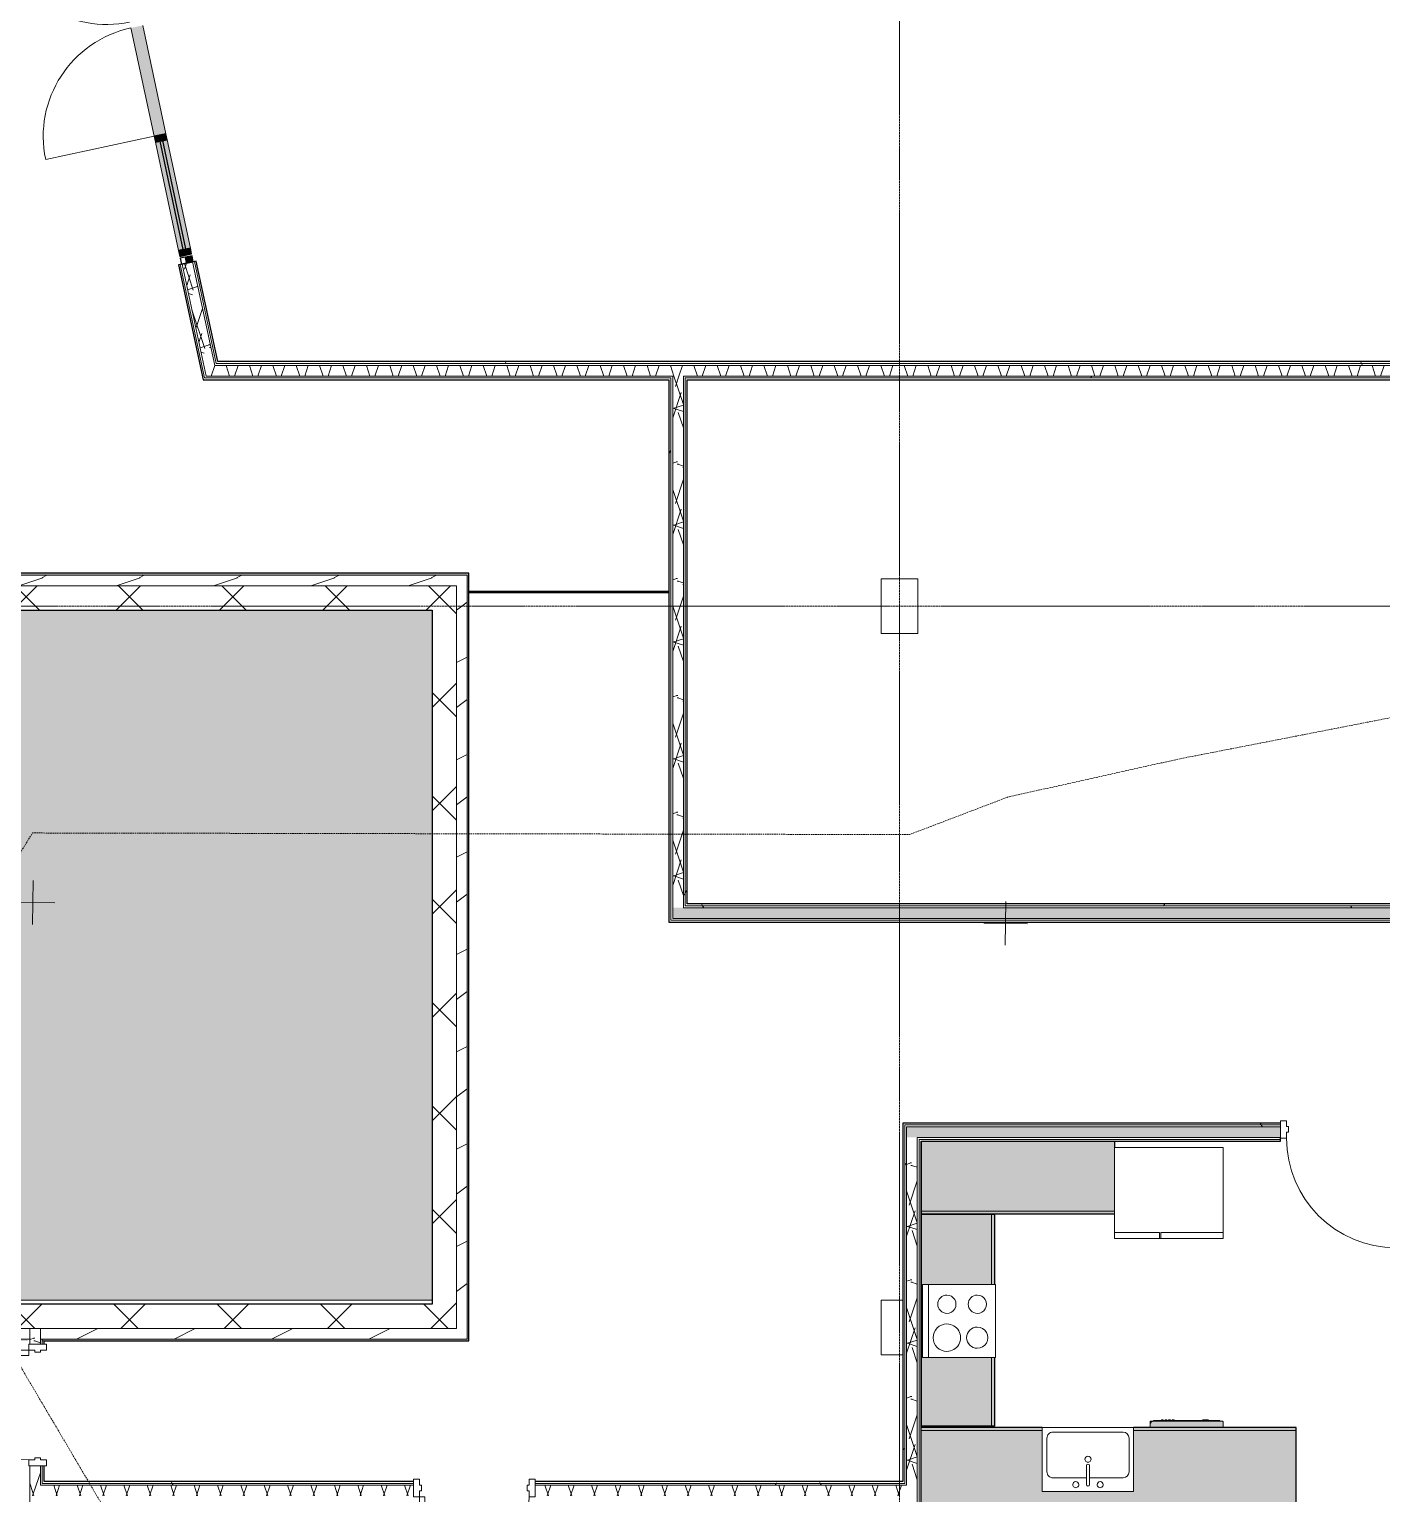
# Model space of a CAD drawing. Header units: inches. Extents: x -10205 to 13964, y -460 to 30702.
# Drawn here: x -3427 to -2982.8, y 10261 to 10742.2 of the extents above; entities that cross this region are included whole.
import ezdxf

# ---------------------------------------------------------------- set-up
doc = ezdxf.new("R2010")
doc.units = ezdxf.units.IN
doc.header["$MEASUREMENT"] = 0
doc.linetypes.add('Grid Line 1_2_', pattern=[0.875, 0.5, -0.125, 0.125, -0.125])
doc.linetypes.add('IMPORT-DASHED _2_', pattern=[0.75, 0.5, -0.25])
for name, color, linetype, lineweight in [('0-1', 7, 'Continuous', 5), ('0-4', 7, 'Continuous', 9), ('00base_6150001_dwg', 147, 'Continuous', 13), ('4', 147, 'Continuous', 13), ('A-AREA-2', 170, 'Continuous', 50), ('A-DOOR', 31, 'Continuous', 9), ('A-DOOR-6', 31, 'Continuous', 13), ('A-DOOR-FRAM', 31, 'Continuous', 13), ('A-FLOR', 192, 'Continuous', 9), ('A-FLOR-5', 192, 'Continuous', 5), ('A-GLAZ-CURT', 52, 'Continuous', 9), ('A-GLAZ-CURT-3', 52, 'Continuous', 25), ('A-GLAZ-CWMG', 51, 'Continuous', 9), ('A-GLAZ-CWMG-4', 51, 'Continuous', 25), ('A-WALL', 113, 'Continuous', 9), ('A-WALL-7', 113, 'Continuous', 5), ('A-WALL-8', 113, 'Continuous', 25), ('A-WALL-PATT-5', 111, 'Continuous', 9), ('E_TOPO_DTM_Contours_Major', 147, 'IMPORT-DASHED _2_', 13), ('I-WALL-2', 2, 'Continuous', 25), ('P-SANR-FIXT-5', 7, 'Continuous', 9), ('Q-CASE-2', 254, 'Continuous', 9), ('Q-CASE-5', 130, 'Continuous', 25), ('Q-CASE-6', 7, 'Continuous', 9), ('Q-SPCQ-2', 8, 'Continuous', 9), ('Q-SPCQ-3', 7, 'Continuous', 9), ('S-COLS', 52, 'Continuous', 9), ('S-GRID-1', 1, 'Grid Line 1_2_', 9)]:
    doc.layers.add(name, color=color, linetype=linetype, lineweight=lineweight)
pattern_1 = [(0, (0, 0), (61.44, 15.36), [2.534, -43.546, 2.534, -43.546, -245.76]), (0, (0, 0), (61.44, 15.36), [-92.16, 2.534, -89.626, 2.534, -43.546, -107.52]), (0, (0, 0), (61.44, 15.36), [-230.4, 2.534, -28.186, 2.534, -74.266]), (120, (23.04, 7.68), (-44.02215, 45.5286), [2.534, -43.546, 2.534, -43.546, -245.76]), (120, (23.04, 7.68), (-44.02215, 45.5286), [-92.16, 2.534, -89.626, 2.534, -43.546, -107.52]), (120, (23.04, 7.68), (-44.02215, 45.5286), [-230.4, 2.534, -28.186, 2.534, -74.266]), (240, (30.72, 38.4), (-17.41785, -60.8886), [2.534, -43.546, 2.534, -43.546, -245.76]), (240, (30.72, 38.4), (-17.41785, -60.8886), [-92.16, 2.534, -89.626, 2.534, -43.546, -107.52]), (240, (30.72, 38.4), (-17.41785, -60.8886), [-230.4, 2.534, -28.186, 2.534, -74.266])]
pattern_2 = [(161.57, (0.96, 0.96), (-7.6802237, -0.0009796), [0, -54.643, 6.067, 0]), (18.43, (-0.96, 0.96), (-7.6802237, 0.0009796), [0, -54.643, 6.067, 0]), (108.43, (0.96, 0.96), (3.8382953, -19.2013653), [18.211, -42.499]), (71.57, (-0.96, 0.96), (3.8382953, 19.2013653), [18.211, -42.499])]
pattern_3 = [(45, (0, 0), (-16.970563, 16.970563), []), (135, (0, 0), (-16.970563, -16.970563), [])]
pattern_4 = [(216.87, (12.795, 31.987), (95.9612857, 63.9749714), [15.994, -143.942]), (206.565, (31.987, 22.391), (-31.986981, -31.986924), [35.763, -35.763]), (198.435, (31.987, 6.397), (-63.974746, -31.987128), [20.231, -80.922])]

# ---------------------------------------------------------------- blocks, each defined once
blk = doc.blocks.new('OD_CW_Base Cabinet - OD_CW_Base Cabinet-V104-SITE PLAN - CAD FILE')
at = {"layer": 'Q-CASE-2'}
blk.add_hatch(color=256, dxfattribs=at).paths.add_polyline_path([(0.74, 24), (0.74, -11), (54.14, -11), (54.14, 9), (84.14, 9), (84.14, -11), (123.97, -11), (123.97, 24), (43.66, 24)], flags=0)
h = blk.add_hatch(color=256, dxfattribs=at)
h.paths.add_polyline_path([(54.14, -11), (0.74, -11), (0.74, -12), (54.14, -12)], flags=0)
h.paths.add_polyline_path([(123.86, -11), (84.14, -11), (84.14, -12), (123.97, -12), (123.97, -11)], flags=0)
at = {"layer": 'Q-CASE-5'}
for p, q in [((123.97, 24), (0.74, 24)), ((0.74, 24), (0.74, -12)), ((0.74, -12), (54.14, -12)), ((84.14, -12), (123.97, -12))]:
    blk.add_line(p, q, dxfattribs=at)
at = {"layer": 'Q-CASE-6'}
for p, q in [((0.74, -11), (0.74, 24)), ((0.74, 24), (123.97, 24)), ((0.74, -12), (0.74, -11)), ((0.74, -11), (54.14, -11)), ((54.14, -11), (0.74, -11)), ((54.14, -12), (0.74, -12)), ((84.14, -11), (123.97, -11)), ((123.97, -11), (84.14, -11)), ((123.97, -12), (84.14, -12))]:
    blk.add_line(p, q, dxfattribs=at)
blk = doc.blocks.new('Refrigerator_-_Side-by-Side_6047 - 36_ X 30_-V26-SITE PLAN - CAD FILE')
at = {"layer": 'Q-SPCQ-3'}
for p, q in [((17.87, 14.42), (-17.88, 14.42)), ((-17.88, 14.42), (-17.88, -15.58)), ((17.87, -15.58), (17.87, 14.42)), ((-17.88, -13.58), (-3.13, -13.58)), ((-17.88, -13.58), (-17.88, -15.58)), ((-3.13, -15.58), (-3.13, -13.58)), ((-2.63, -13.58), (17.87, -13.58)), ((-2.63, -13.58), (-2.63, -15.58)), ((17.87, -15.58), (17.87, -13.58)), ((-17.88, -15.58), (17.87, -15.58)), ((-3.13, -15.58), (-17.88, -15.58)), ((17.87, -15.58), (-2.63, -15.58))]:
    blk.add_line(p, q, dxfattribs=at)
blk = doc.blocks.new('Range - 24_ x 24_-1352610-SITE PLAN - CAD FILE')
at = {"layer": 'Q-SPCQ-3'}
for p, q in [((24, 24), (0, 24)), ((0, 24), (0, 0)), ((0, 22), (24, 22)), ((24, 0), (24, 24)), ((0, 0), (24, 0))]:
    blk.add_line(p, q, dxfattribs=at)
for centre, radius, start, end in [((6.5, 16), 4.5, 360, 180), ((6.5, 16), 4.5, 180, 0), ((17.5, 16), 3, 360, 180), ((17.5, 16), 3, 180, 0), ((6.5, 6), 3.5, 360, 180), ((6.5, 6), 3.5, 180, 0), ((17.5, 6), 3, 360, 180), ((17.5, 6), 3, 180, 0)]:
    blk.add_arc(centre, radius, start, end, dxfattribs=at)
blk = doc.blocks.new('OD_CW_Base Cabinet - OD_CW_Base Cabinet-V44-SITE PLAN - CAD FILE')
at = {"layer": 'Q-CASE-2'}
h = blk.add_hatch(color=256, dxfattribs=at)
h.paths.add_polyline_path([(70.36, -1), (70.36, 0), (47.78, 0), (47.78, -1), (47.94, -1)], flags=0)
h.paths.add_polyline_path([(23.78, 0), (0.74, 0), (0.74, -1), (23.78, -1)], flags=0)
blk.add_hatch(color=256, dxfattribs=at).paths.add_polyline_path([(70.36, -1.22), (70.36, -1), (47.78, -1), (47.78, -23.62), (23.78, -23.62), (23.78, -1), (0.74, -1), (0.74, -24), (70.36, -24)], flags=0)
at = {"layer": 'Q-CASE-5'}
for p, q in [((0.74, -24), (0.74, 0)), ((0.74, 0), (23.78, 0)), ((47.78, 0), (70.36, 0)), ((70.36, 0), (70.36, -24)), ((70.36, -24), (0.74, -24))]:
    blk.add_line(p, q, dxfattribs=at)
at = {"layer": 'Q-CASE-6'}
for p, q in [((0.74, -1), (0.74, 0)), ((0.74, 0), (23.78, 0)), ((23.78, -1), (0.74, -1)), ((0.74, -24), (0.74, -1)), ((0.74, -1), (23.78, -1)), ((47.78, 0), (70.36, 0)), ((70.36, -1), (47.78, -1)), ((47.78, -1), (70.36, -1)), ((70.36, 0), (70.36, -1)), ((70.36, -1), (70.36, -24)), ((70.36, -24), (0.74, -24))]:
    blk.add_line(p, q, dxfattribs=at)
blk = doc.blocks.new('OD_CW_Base Cabinet - OD_CW_Base Cabinet-V45-SITE PLAN - CAD FILE')
at = {"layer": 'Q-CASE-2'}
for points in [[(40.16, 0), (0.74, 0), (0.74, -1), (64.16, -1), (64.16, 0), (41.16, 0)], [(41.37, -1), (0.74, -1), (0.74, -24), (64.16, -24), (64.16, -1)]]:
    blk.add_hatch(color=256, dxfattribs=at).paths.add_polyline_path(points, flags=0)
at = {"layer": 'Q-CASE-5'}
for p, q in [((0.74, 0), (64.16, 0)), ((64.16, 0), (64.16, -24)), ((0.74, -24), (0.74, -22))]:
    blk.add_line(p, q, dxfattribs=at)
at = {"layer": 'Q-CASE-6'}
for p, q in [((0.74, 0), (64.16, 0)), ((64.16, -1), (0.74, -1)), ((0.74, -1), (64.16, -1)), ((64.16, 0), (64.16, -1)), ((64.16, -1), (64.16, -24)), ((0.74, -24), (0.74, -22))]:
    blk.add_line(p, q, dxfattribs=at)
blk = doc.blocks.new('Sink Kitchen-Single - 30_ x 21_-V25-SITE PLAN - CAD FILE')
at = {"layer": 'P-SANR-FIXT-5'}
for p, q in [((15.62, 10.59), (-14.38, 10.59)), ((-14.38, 10.59), (-14.38, -10.41)), ((15.62, -10.41), (15.62, 10.59)), ((0.12, 6.09), (-10.88, 6.09)), ((0.12, 8.34), (0.12, 2.09)), ((1.12, 8.34), (1.12, 2.09)), ((12.12, 6.09), (1.12, 6.09)), ((-12.88, 4.09), (-12.88, -6.91)), ((14.12, -6.91), (14.12, 4.09)), ((-10.88, -8.91), (12.12, -8.91)), ((-14.38, -10.41), (15.62, -10.41))]:
    blk.add_line(p, q, dxfattribs=at)
for centre, radius, start, end in [((-10.88, 4.09), 2, 90, 180), ((-3.38, 8.34), 1, 360, 180), ((-3.38, 8.34), 1, 180, 0), ((0.62, 8.34), 0.5, 360, 180), ((4.62, 8.34), 1, 360, 180), ((4.62, 8.34), 1, 180, 360), ((12.12, 4.09), 2, 360, 90), ((0.62, 0), 1, 360, 180), ((0.62, 2.09), 0.5, 180, 0), ((0.62, 0), 1, 180, 0), ((-10.88, -6.91), 2, 180, 270), ((12.12, -6.91), 2, 270, 0)]:
    blk.add_arc(centre, radius, start, end, dxfattribs=at)
blk = doc.blocks.new('Dishwasher_15404 - 34_ counter-V74-SITE PLAN - CAD FILE')
at = {"layer": 'Q-SPCQ-2'}
for points in [[(24.79, 0), (26.68, 0), (26.87, 0.2), (26.87, 22.93), (26.68, 23.53), (26.34, 23.86), (25.8, 24), (24.79, 24), (24.79, 11.73)], [(26.87, 22.93), (26.87, 23.8), (26.56, 24), (25.8, 24), (26.34, 23.86), (26.73, 23.46)], [(27.12, 1.09), (27.12, 22.91), (26.87, 22.91), (26.87, 1.09)], [(27.37, 19.69), (27.37, 20.28), (27.12, 20.28), (27.12, 19.69)], [(27.37, 18.51), (27.37, 19.1), (27.12, 19.1), (27.12, 18.51)], [(27.37, 17.33), (27.37, 17.92), (27.12, 17.92), (27.12, 17.33)], [(27.37, 16.15), (27.37, 16.74), (27.12, 16.74), (27.12, 16.15)], [(27.37, 5.81), (27.37, 6.66), (27.12, 6.66), (27.12, 5.81)], [(27.37, 4.96), (27.37, 5.81), (27.12, 5.81), (27.12, 4.96)]]:
    blk.add_hatch(color=256, dxfattribs=at).paths.add_polyline_path(points, flags=0)
at = {"layer": 'Q-SPCQ-3'}
for p, q in [((25.8, 24), (24.79, 24)), ((26.68, 24), (25.8, 24)), ((26.87, 22.93), (26.87, 23.8)), ((26.87, 0.2), (26.87, 22.93)), ((26.87, 22.91), (27.12, 22.91)), ((27.12, 22.91), (27.12, 1.09)), ((27.37, 20.28), (27.12, 20.28)), ((27.12, 19.69), (27.37, 19.69)), ((27.37, 20.28), (27.37, 19.69)), ((27.37, 19.1), (27.12, 19.1)), ((27.12, 18.51), (27.37, 18.51)), ((27.37, 17.92), (27.12, 17.92)), ((27.12, 17.33), (27.37, 17.33)), ((27.37, 16.74), (27.12, 16.74)), ((27.12, 16.15), (27.37, 16.15)), ((27.37, 19.1), (27.37, 18.51)), ((27.37, 17.92), (27.37, 17.33)), ((27.37, 16.74), (27.37, 16.15)), ((27.37, 6.79), (27.12, 6.79)), ((27.12, 4.82), (27.37, 4.82)), ((27.37, 6.66), (27.37, 5.81)), ((27.37, 5.81), (27.37, 4.96)), ((26.87, 1.09), (27.12, 1.09)), ((24.79, 0), (26.68, 0))]:
    blk.add_line(p, q, dxfattribs=at)
for centre, radius, start, end in [((25.8, 22.93), 1.07, 360, 90), ((26.68, 23.8), 0.197, 0, 90), ((26.68, 0.2), 0.197, 270, 360), ((26.68, 0.2), 0.197, 285, 345)]:
    blk.add_arc(centre, radius, start, end, dxfattribs=at)
blk = doc.blocks.new('1750 Ox - Unit Layouts_rvt-1-SITE PLAN - CAD FILE')
at = {"layer": '0-4'}
for name, p, rotation in [('OD_CW_Base Cabinet - OD_CW_Base Cabinet-V45-SITE PLAN - CAD FILE', (-3069.87, 10352.79), 180), ('OD_CW_Base Cabinet - OD_CW_Base Cabinet-V44-SITE PLAN - CAD FILE', (-3110.02, 10353.53), 269.9999999999966), ('Range - 24_ x 24_-1352610-SITE PLAN - CAD FILE', (-3109.65, 10305.75), 90.0000000000066), ('Dishwasher_15404 - 34_ counter-V74-SITE PLAN - CAD FILE', (-3034.9, 10257.91), 89.99999999999979), ('OD_CW_Base Cabinet - OD_CW_Base Cabinet-V104-SITE PLAN - CAD FILE', (-3010.16, 10270.71), 180), ('Sink Kitchen-Single - 30_ x 21_-V25-SITE PLAN - CAD FILE', (-3078.68, 10272.3), 180)]:
    blk.add_blockref(name, p, dxfattribs=dict(at, rotation=rotation))
blk.add_blockref('Refrigerator_-_Side-by-Side_6047 - 36_ X 30_-V26-SITE PLAN - CAD FILE', (-3052.73, 10360.37), dxfattribs=at)
blk = doc.blocks.new('Concrete-Rectangular-Column - ONE-V1-SITE PLAN - CAD FILE')
at = {"layer": 'S-COLS'}
for p, q in [((-6, 9), (1.1, 9)), ((-6, -9), (-6, 9)), ((1.1, -9), (-6, -9))]:
    blk.add_line(p, q, dxfattribs=at)
blk = doc.blocks.new('Concrete-Rectangular-Column - ONE-V2-SITE PLAN - CAD FILE')
at = {"layer": 'S-COLS'}
for p, q in [((-6, 9), (6, 9)), ((-6, -9), (-6, 9)), ((6, 9), (6, -9)), ((6, -9), (-6, -9))]:
    blk.add_line(p, q, dxfattribs=at)
blk = doc.blocks.new('HOLLOW METAL - UNIT DOOR-1758958-SITE PLAN - CAD FILE')
at = {"layer": 'A-DOOR'}
blk.add_arc((18, -2.25), 36, 180, 270, dxfattribs=at)
at = {"layer": 'A-DOOR-6'}
for p, q in [((16.25, -2.25), (18, -2.25)), ((16.25, -38.25), (16.25, -2.25)), ((18, -2.25), (18, -38.25)), ((18, -38.25), (16.25, -38.25))]:
    blk.add_line(p, q, dxfattribs=at)
at = {"layer": 'A-DOOR-FRAM'}
for p, q in [((-20, 3.5), (-18, 3.5)), ((-20, -2.25), (-20, 3.5)), ((-18, 3.5), (-18, 1.5625)), ((-18, 1.5625), (-17.375, 1.5625)), ((-17.375, 1.5625), (-17.375, -0.3125)), ((17.375, 1.5625), (18, 1.5625)), ((17.375, -0.3125), (17.375, 1.5625)), ((18, 3.5), (20, 3.5)), ((18, 1.5625), (18, 3.5)), ((20, 3.5), (20, -2.25)), ((-18, -2.25), (-20, -2.25)), ((-18, -0.3125), (-18, -2.25)), ((-17.375, -0.3125), (-18, -0.3125)), ((18, -0.3125), (17.375, -0.3125)), ((18, -2.25), (18, -0.3125)), ((20, -2.25), (18, -2.25))]:
    blk.add_line(p, q, dxfattribs=at)
blk = doc.blocks.new('HOLLOW METAL - UNIT DOOR-1759144-SITE PLAN - CAD FILE')
at = {"layer": 'A-DOOR'}
blk.add_arc((18, 2.25), 36, 90, 180, dxfattribs=at)
at = {"layer": 'A-DOOR-6'}
for p, q in [((18, 38.25), (16.25, 38.25)), ((16.25, 38.25), (16.25, 2.25)), ((18, 2.25), (18, 38.25)), ((16.25, 2.25), (18, 2.25))]:
    blk.add_line(p, q, dxfattribs=at)
at = {"layer": 'A-DOOR-FRAM'}
for p, q in [((-18, 2.25), (-20, 2.25)), ((-20, 2.25), (-20, -3.5)), ((-18, 0.3125), (-18, 2.25)), ((-17.375, 0.3125), (-18, 0.3125)), ((-17.375, -1.5625), (-17.375, 0.3125)), ((18, 0.3125), (17.375, 0.3125)), ((17.375, 0.3125), (17.375, -1.5625)), ((18, 2.25), (18, 0.3125)), ((20, 2.25), (18, 2.25)), ((20, -3.5), (20, 2.25)), ((-20, -3.5), (-18, -3.5)), ((-18, -3.5), (-18, -1.5625)), ((-18, -1.5625), (-17.375, -1.5625)), ((17.375, -1.5625), (18, -1.5625)), ((18, -1.5625), (18, -3.5)), ((18, -3.5), (20, -3.5))]:
    blk.add_line(p, q, dxfattribs=at)
blk = doc.blocks.new('Storefront_Entry_Door-_Single_7051 - Store Front Single Door-1814429-SITE PLAN - CAD FILE')
at = {"layer": 'A-DOOR'}
blk.add_line((-18.2, -2), (-18.2, -38.4), dxfattribs=at)
blk.add_arc((-18.2, -2), 36.4, 270, 360, dxfattribs=at)
blk = doc.blocks.new('Storefront_Entry_Door-_Single_7051 - Store Front Single Door-1817991-SITE PLAN - CAD FILE')
at = {"layer": 'A-DOOR'}
blk.add_line((-18.2, 2), (-18.2, 38.4), dxfattribs=at)
blk.add_arc((-18.2, 2), 36.4, 0, 90, dxfattribs=at)
blk = doc.blocks.new('Rectangular Mullion - 2_ x 4_ rectangular-1779541-SITE PLAN - CAD FILE')
at = {"layer": 'A-GLAZ-CWMG'}
blk.add_hatch(color=256, dxfattribs=at).paths.add_polyline_path([(-3826.72, 10819.99), (-3826.72, 10856.39), (-3830.72, 10856.39), (-3830.72, 10819.99), (-3828.22, 10819.99)], flags=0)
for p, q in [((-3830.72, 10819.99), (-3830.72, 10856.39)), ((-3826.72, 10819.99), (-3826.72, 10856.39))]:
    blk.add_line(p, q, dxfattribs=at)
blk = doc.blocks.new('Rectangular Mullion - 2_ x 4_ rectangular-1780274-SITE PLAN - CAD FILE')
at = {"layer": 'A-GLAZ-CWMG'}
blk.add_hatch(color=256, dxfattribs=at).paths.add_polyline_path([(0, 1.25), (0, -2), (-2, -2), (-2, 0.5), (-0.19, 0.5), (-0.19, 2), (0, 2)], flags=0)
at = {"layer": 'A-GLAZ-CWMG-4'}
for p, q in [((-2, 2), (0, 2)), ((-2, -2), (-2, 2)), ((0, 2), (0, -2)), ((0, -2), (-2, -2))]:
    blk.add_line(p, q, dxfattribs=at)
blk = doc.blocks.new('System Panel - Glazed-1780273-SITE PLAN - CAD FILE')
at = {"layer": 'A-GLAZ-CURT'}
blk.add_hatch(color=256, dxfattribs=at).paths.add_polyline_path([(18.2, 0.5), (-18.2, 0.5), (-18.2, -0.5), (18.2, -0.5)], flags=0)
at = {"layer": 'A-GLAZ-CURT-3'}
for p, q in [((18.2, 0.5), (-18.2, 0.5)), ((-18.2, 0.5), (-18.2, -0.5)), ((18.2, -0.5), (18.2, 0.5)), ((-18.2, -0.5), (18.2, -0.5))]:
    blk.add_line(p, q, dxfattribs=at)
blk = doc.blocks.new('Rectangular Mullion - 2_ x 4_ rectangular-1780271-SITE PLAN - CAD FILE')
at = {"layer": 'A-GLAZ-CWMG'}
blk.add_hatch(color=256, dxfattribs=at).paths.add_polyline_path([(1, -2), (-1, -2), (-1, 2), (1, 2), (1, -0.5)], flags=0)
at = {"layer": 'A-GLAZ-CWMG-4'}
for p, q in [((-1, 2), (1, 2)), ((-1, -2), (-1, 2)), ((1, 2), (1, -2)), ((1, -2), (-1, -2))]:
    blk.add_line(p, q, dxfattribs=at)
blk = doc.blocks.new('00base_6150001_dwg-1748108-SITE PLAN - CAD FILE')
at = {"layer": '4'}
for p, q in [((4039052.2, 3369155.98), (4039052.2, 3369170.38)), ((4039045, 3369163.18), (4039059.4, 3369163.18)), ((4039050.66, 3368836.45), (4039050.66, 3368850.85)), ((4039043.46, 3368843.65), (4039057.86, 3368843.65))]:
    blk.add_line(p, q, dxfattribs=at)
at = {"layer": 'E_TOPO_DTM_Contours_Major', "flags": 128}
blk.add_lwpolyline([(4039185.28, 3366385.9), (4039236.96, 3366428.01), (4039310.9, 3366558.93), (4039395.43, 3366736.38), (4039442.19, 3366832.2), (4039446.28, 3366891.47), (4039444.71, 3366908.7), (4039428.99, 3366916.17), (4039182.95, 3366943.65), (4039155.72, 3366951.08), (4039134.81, 3367123.57), (4039114.98, 3367345.37), (4039112.59, 3367404.33), (4039093.58, 3367523.69), (4039147.89, 3367622.22), (4039070.35, 3367588.6), (4039029.82, 3367668.24), (4039028.05, 3367674.28), (4039029.81, 3367678.89), (4039046.46, 3367729.76), (4039040.27, 3367752.22), (4039030.03, 3367767.88), (4038907.01, 3367865.98), (4039075.96, 3367854.79), (4039101.84, 3367902.83), (4039127.31, 3367949.13), (4039159.64, 3368102.96), (4039186.14, 3368165.4), (4039194.32, 3368228.49), (4039195.79, 3368377.64), (4039196.92, 3368445.63), (4039161.87, 3368522.98), (4039105.56, 3368787.9), (4039092.14, 3368843.69), (4039079.32, 3368875.69), (4039075.05, 3369163.69), (4039051.83, 3369177.47), (4038970.02, 3369207.83), (4038847.44, 3369132.69), (4038832.35, 3369047.15), (4038775.22, 3368938.71), (4038765.94, 3368818.54), (4038732.53, 3368753.8), (4038577.16, 3368486.65), (4038551.79, 3368421.54), (4038549.6, 3368090.19), (4038564.15, 3368078.9), (4038767.6, 3367912.31), (4038600.28, 3367799), (4038536.12, 3367569.15), (4038525.66, 3367547.47), (4038505.55, 3367502.59), (4038473.23, 3367300.54), (4038496.22, 3367175.66), (4038516.6, 3367146.82), (4038631.34, 3366953.1), (4038678.42, 3366918.73), (4038688.37, 3366908.91), (4038766.13, 3366864.55), (4038850.28, 3366866.48), (4038941.27, 3366785.99), (4039043.47, 3366735.87), (4039092.59, 3366522.06), (4039110.92, 3366424.81)], close=True, dxfattribs=at)

msp = doc.modelspace()

# ---------------------------------------------------------------- hatches: boundary and pattern name
at = {"layer": 'A-FLOR-5'}
msp.add_hatch(color=256, dxfattribs=at).paths.add_polyline_path([(-3710.72, 10324.59), (-3294.72, 10324.59), (-3294.72, 10551.31), (-3462.22, 10551.31), (-3462.22, 10543.59), (-3474.22, 10543.59), (-3474.22, 10551.31), (-3479.72, 10551.31), (-3479.72, 10547.19), (-3710.72, 10547.19), (-3710.72, 10434.63)], flags=0)
at = {"layer": 'A-WALL'}
h = msp.add_hatch(color=256, dxfattribs=at)
h.paths.add_polyline_path([(-3288.9, 10562.81), (-3283.22, 10562.81), (-3283.23, 10563.44), (-3480.35, 10563.44), (-3480.35, 10562.81), (-3289.78, 10562.81)], flags=0)
h.paths.add_polyline_path([(-3495.35, 10562.81), (-3491.85, 10562.81), (-3491.85, 10563.44), (-3592.47, 10563.44), (-3592.47, 10562.81), (-3521.16, 10562.81)], flags=0)
h = msp.add_hatch(color=256, dxfattribs=at)
h.paths.add_polyline_path([(-3597.72, 10311.16), (-3427.5, 10311.16), (-3427.5, 10311.79), (-3822.1, 10311.79), (-3822.1, 10311.16), (-3625.02, 10311.16)], flags=0)
h.paths.add_polyline_path([(-3282.6, 10311.16), (-3282.6, 10311.79), (-3422.75, 10311.79), (-3422.75, 10311.16), (-3283.22, 10311.16)], flags=0)
at = {"layer": 'A-WALL-7'}
msp.add_hatch(color=256, dxfattribs=at).paths.add_polyline_path([(-3283.22, 10311.79), (-3282.6, 10311.79), (-3282.6, 10563.44), (-3283.22, 10563.44), (-3283.22, 10315.29)], flags=0)
at = {"layer": 'A-WALL-PATT-5'}
h = msp.add_hatch(dxfattribs=at)
h.set_pattern_fill('FP_5', color=256, style=0, pattern_type=2)
h.set_pattern_definition(pattern_2)
h.paths.add_polyline_path([(-3366.38, 10631.74), (-3366.11, 10631.74), (-3373.37, 10665.75), (-3376.8, 10665.02), (-3369.69, 10631.74), (-3368.94, 10631.74)], flags=0)
h = msp.add_hatch(dxfattribs=at)
h.set_pattern_fill('FP_5', color=256, style=0, pattern_type=2)
h.set_pattern_definition(pattern_2)
h.paths.add_polyline_path([(-3232.14, 10628.24), (-2927.67, 10628.24), (-2927.74, 10631.74), (-3369.69, 10631.74), (-3368.94, 10628.24), (-3243.04, 10628.24)], flags=0)
h = msp.add_hatch(dxfattribs=at)
h.set_pattern_fill('FP_2', color=256, style=0, pattern_type=2)
h.set_pattern_definition(pattern_1)
h.paths.add_polyline_path([(-2928.92, 10631.74), (-2928.3, 10631.74), (-2928.3, 10632.36), (-3366.24, 10632.36), (-3366.11, 10631.74), (-3001.89, 10631.74)], flags=0)
h = msp.add_hatch(dxfattribs=at)
h.set_pattern_fill('FP_2', color=256, style=0, pattern_type=2)
h.set_pattern_definition(pattern_1)
h.paths.add_polyline_path([(-2928.92, 10632.36), (-2928.92, 10632.99), (-3365.74, 10632.99), (-3365.6, 10632.36), (-3001.89, 10632.36)], flags=0)
h = msp.add_hatch(dxfattribs=at)
h.set_pattern_fill('FP_2', color=256, style=0, pattern_type=2)
h.set_pattern_definition(pattern_1)
h.paths.add_polyline_path([(-3243.85, 10626.99), (-3216.3, 10626.99), (-3216.3, 10627.61), (-3370.08, 10627.61), (-3369.95, 10626.99), (-3274.94, 10626.99)], flags=0)
h.paths.add_polyline_path([(-2928.92, 10626.99), (-2928.92, 10627.61), (-3211.55, 10627.61), (-3211.55, 10626.99), (-3001.89, 10626.99)], flags=0)
h = msp.add_hatch(dxfattribs=at)
h.set_pattern_fill('FP_2', color=256, style=0, pattern_type=2)
h.set_pattern_definition(pattern_1)
h.paths.add_polyline_path([(-3216.92, 10627.61), (-3215.67, 10627.61), (-3215.67, 10628.24), (-3369.57, 10628.2), (-3369.44, 10627.61), (-3232.64, 10627.61)], flags=0)
h.paths.add_polyline_path([(-3001.89, 10627.61), (-2928.3, 10627.62), (-2928.3, 10628.24), (-3212.17, 10628.16), (-3212.17, 10627.61), (-3105.75, 10627.61)], flags=0)
h = msp.add_hatch(dxfattribs=at)
h.set_pattern_fill('FP_2', color=256, style=0, pattern_type=2)
h.set_pattern_definition(pattern_1)
h.paths.add_polyline_path([(-3216.3, 10449.41), (-3216.3, 10626.99), (-3216.92, 10626.99), (-3216.92, 10449.41), (-3216.41, 10449.41)], flags=0)
h = msp.add_hatch(dxfattribs=at)
h.set_pattern_fill('FP_5', color=256, style=0, pattern_type=2)
h.set_pattern_definition(pattern_2)
h.paths.add_polyline_path([(-3212.17, 10453.54), (-3212.17, 10628.24), (-3215.67, 10628.24), (-3215.67, 10453.54)], flags=0)
h = msp.add_hatch(dxfattribs=at)
h.set_pattern_fill('FP_2', color=256, style=0, pattern_type=2)
h.set_pattern_definition(pattern_1)
h.paths.add_polyline_path([(-3211.55, 10454.16), (-3211.55, 10627.61), (-3212.17, 10627.61), (-3212.17, 10454.16)], flags=0)
h = msp.add_hatch(dxfattribs=at)
h.set_pattern_fill('FP_2', color=256, style=0, pattern_type=2)
h.set_pattern_definition(pattern_1)
h.paths.add_polyline_path([(-3210.92, 10454.79), (-3210.92, 10626.99), (-3211.55, 10626.99), (-3211.55, 10454.79)], flags=0)
h = msp.add_hatch(dxfattribs=at)
h.set_pattern_fill('FP_4', color=256, style=0, pattern_type=2)
h.set_pattern_definition(pattern_4)
h.paths.add_polyline_path([(-3286.72, 10559.31), (-3286.78, 10562.81), (-3483.85, 10562.81), (-3483.85, 10559.31), (-3287.46, 10559.31)], flags=0)
h.paths.add_polyline_path([(-3521.16, 10559.31), (-3491.85, 10559.31), (-3491.85, 10562.81), (-3592.47, 10562.81), (-3592.47, 10559.31)], flags=0)
h = msp.add_hatch(dxfattribs=at)
h.set_pattern_fill('FP_4', color=256, style=0, pattern_type=2)
h.set_pattern_definition(pattern_4)
h.paths.add_polyline_path([(-3286.72, 10315.29), (-3283.22, 10315.29), (-3283.22, 10562.81), (-3286.72, 10562.81), (-3286.72, 10317.87)], flags=0)
h = msp.add_hatch(dxfattribs=at)
h.set_pattern_fill('FP_8', color=256, style=0, pattern_type=2)
h.set_pattern_definition(pattern_3)
h.paths.add_polyline_path([(-3294.72, 10551.31), (-3294.72, 10559.31), (-3491.85, 10559.31), (-3491.3, 10558.77), (-3592.47, 10551.31), (-3313.45, 10551.31)], flags=0)
h = msp.add_hatch(dxfattribs=at)
h.set_pattern_fill('FP_8', color=256, style=0, pattern_type=2)
h.set_pattern_definition(pattern_3)
h.paths.add_polyline_path([(-3286.72, 10323.29), (-3286.72, 10559.31), (-3294.72, 10559.31), (-3294.72, 10323.29), (-3290.47, 10323.29)], flags=0)
h = msp.add_hatch(dxfattribs=at)
h.set_pattern_fill('FP_5', color=256, style=0, pattern_type=2)
h.set_pattern_definition(pattern_2)
h.paths.add_polyline_path([(-2456.66, 10450.04), (-2452.47, 10450.04), (-2452.47, 10453.54), (-2593.92, 10453.54), (-2593.92, 10450.04), (-2482.62, 10450.04)], flags=0)
h.paths.add_polyline_path([(-2713.17, 10450.04), (-2633.92, 10450.04), (-2633.92, 10453.54), (-2765.65, 10453.54), (-2765.65, 10450.04), (-2738.17, 10450.04)], flags=0)
h.paths.add_polyline_path([(-2924.08, 10450.04), (-2805.65, 10450.04), (-2805.65, 10453.54), (-2932.92, 10453.54), (-2932.92, 10450.04), (-2924.17, 10450.04)], flags=0)
h.paths.add_polyline_path([(-2972.92, 10450.04), (-2972.92, 10453.54), (-3215.67, 10453.54), (-3215.67, 10450.04), (-3001.89, 10450.04)], flags=0)
h = msp.add_hatch(dxfattribs=at)
h.set_pattern_fill('FP_2', color=256, style=0, pattern_type=2)
h.set_pattern_definition(pattern_1)
h.paths.add_polyline_path([(-2456.66, 10453.54), (-2453.1, 10453.54), (-2453.1, 10454.16), (-2593.92, 10454.16), (-2593.92, 10453.54), (-2468.97, 10453.54)], flags=0)
h.paths.add_polyline_path([(-3081.32, 10453.54), (-2972.92, 10453.54), (-2972.92, 10454.16), (-3212.17, 10454.16), (-3212.17, 10453.54), (-3105.75, 10453.54)], flags=0)
h.paths.add_polyline_path([(-2932.92, 10453.54), (-2927.67, 10453.54), (-2927.67, 10454.16), (-2932.92, 10454.16), (-2932.92, 10453.79)], flags=0)
h.paths.add_polyline_path([(-2923.55, 10453.54), (-2805.65, 10453.54), (-2805.65, 10454.16), (-2924.17, 10454.16), (-2924.15, 10453.54)], flags=0)
h.paths.add_polyline_path([(-2765.65, 10453.54), (-2639.67, 10453.54), (-2639.67, 10454.16), (-2765.65, 10454.16), (-2765.65, 10453.79)], flags=0)
h.paths.add_polyline_path([(-2633.92, 10453.54), (-2633.92, 10454.16), (-2636.17, 10454.16), (-2636.17, 10453.54)], flags=0)
h = msp.add_hatch(dxfattribs=at)
h.set_pattern_fill('FP_2', color=256, style=0, pattern_type=2)
h.set_pattern_definition(pattern_1)
h.paths.add_polyline_path([(-2898.04, 10454.16), (-2805.65, 10454.16), (-2805.65, 10454.79), (-2923.55, 10454.79), (-2923.55, 10454.16), (-2920.82, 10454.16)], flags=0)
h.paths.add_polyline_path([(-2640.3, 10454.16), (-2640.3, 10454.79), (-2765.65, 10454.79), (-2765.65, 10454.16), (-2640.77, 10454.16)], flags=0)
h.paths.add_polyline_path([(-2453.72, 10454.16), (-2453.72, 10454.79), (-2593.92, 10454.79), (-2593.92, 10454.16), (-2456.66, 10454.16)], flags=0)
h.paths.add_polyline_path([(-2932.54, 10454.16), (-2928.3, 10454.16), (-2928.3, 10454.79), (-2932.92, 10454.79), (-2932.92, 10454.16)], flags=0)
h.paths.add_polyline_path([(-2634.92, 10454.16), (-2633.92, 10454.16), (-2633.92, 10454.79), (-2635.55, 10454.79), (-2635.55, 10454.16)], flags=0)
h.paths.add_polyline_path([(-3001.89, 10454.16), (-2972.92, 10454.16), (-2972.92, 10454.79), (-3211.55, 10454.79), (-3211.55, 10454.16), (-3082.61, 10454.16)], flags=0)
h = msp.add_hatch(dxfattribs=at)
h.set_pattern_fill('FP_2', color=256, style=0, pattern_type=2)
h.set_pattern_definition(pattern_1)
h.paths.add_polyline_path([(-2453.72, 10448.79), (-2453.72, 10449.41), (-2593.92, 10449.41), (-2593.92, 10448.79), (-2456.66, 10448.79)], flags=0)
h.paths.add_polyline_path([(-3216.92, 10448.79), (-2972.92, 10448.79), (-2972.92, 10449.41), (-3216.92, 10449.41)], flags=0)
h.paths.add_polyline_path([(-2932.92, 10448.79), (-2805.65, 10448.79), (-2805.65, 10449.41), (-2932.92, 10449.41)], flags=0)
h.paths.add_polyline_path([(-2636.17, 10448.79), (-2633.92, 10448.79), (-2633.92, 10449.41), (-2765.65, 10449.41), (-2765.65, 10448.79), (-2638.4, 10448.79)], flags=0)
h = msp.add_hatch(dxfattribs=at)
h.set_pattern_fill('FP_2', color=256, style=0, pattern_type=2)
h.set_pattern_definition(pattern_1)
h.paths.add_polyline_path([(-2456.66, 10449.41), (-2453.1, 10449.41), (-2453.1, 10450.04), (-2593.92, 10449.98), (-2593.92, 10449.41), (-2482.62, 10449.41)], flags=0)
h.paths.add_polyline_path([(-2738.17, 10449.41), (-2633.92, 10449.41), (-2633.92, 10450.04), (-2765.65, 10449.98), (-2765.65, 10449.41)], flags=0)
h.paths.add_polyline_path([(-2897.82, 10449.41), (-2805.65, 10449.41), (-2805.65, 10450.04), (-2932.92, 10449.98), (-2932.92, 10449.41), (-2898.04, 10449.41)], flags=0)
h.paths.add_polyline_path([(-3001.89, 10449.41), (-2972.92, 10449.41), (-2972.92, 10450.04), (-3216.3, 10450.04), (-3216.3, 10449.41), (-3072.87, 10449.41)], flags=0)
h = msp.add_hatch(dxfattribs=at)
h.set_pattern_fill('FP_2', color=256, style=0, pattern_type=2)
h.set_pattern_definition(pattern_1)
h.paths.add_polyline_path([(-3140.12, 10382.16), (-3016.12, 10382.16), (-3016.12, 10382.79), (-3140.12, 10382.79)], flags=0)
h.paths.add_polyline_path([(-2628.97, 10382.16), (-2628.35, 10382.16), (-2628.35, 10382.79), (-2805.12, 10382.79), (-2805.12, 10382.16), (-2632.47, 10382.16)], flags=0)
h.paths.add_polyline_path([(-2976.12, 10382.16), (-2845.12, 10382.16), (-2845.12, 10382.79), (-2976.12, 10382.79)], flags=0)
h = msp.add_hatch(dxfattribs=at)
h.set_pattern_fill('FP_2', color=256, style=0, pattern_type=2)
h.set_pattern_definition(pattern_1)
h.paths.add_polyline_path([(-3140.12, 10265), (-3139.5, 10265), (-3139.5, 10382.16), (-3140.12, 10382.16), (-3140.12, 10272.05)], flags=0)
h = msp.add_hatch(dxfattribs=at)
h.set_pattern_fill('FP_2', color=256, style=0, pattern_type=2)
h.set_pattern_definition(pattern_1)
h.paths.add_polyline_path([(-2845.12, 10381.54), (-2845.12, 10382.16), (-2976.12, 10382.16), (-2976.12, 10381.54), (-2847.37, 10381.54)], flags=0)
h.paths.add_polyline_path([(-2805.12, 10381.54), (-2628.97, 10381.54), (-2628.98, 10382.16), (-2805.12, 10382.16), (-2805.12, 10381.6)], flags=0)
h.paths.add_polyline_path([(-3139.5, 10381.54), (-3016.12, 10381.6), (-3016.12, 10382.16), (-3139.5, 10382.16)], flags=0)
h = msp.add_hatch(dxfattribs=at)
h.set_pattern_fill('FP_2', color=256, style=0, pattern_type=2)
h.set_pattern_definition(pattern_1)
h.paths.add_polyline_path([(-3139.5, 10264.38), (-3138.87, 10264.38), (-3138.87, 10381.54), (-3139.5, 10381.54), (-3139.5, 10265)], flags=0)
h = msp.add_hatch(dxfattribs=at)
h.set_pattern_fill('FP_5', color=256, style=0, pattern_type=2)
h.set_pattern_definition(pattern_2)
h.paths.add_polyline_path([(-2633.72, 10378.04), (-2632.47, 10378.04), (-2632.47, 10381.54), (-2805.12, 10381.54), (-2805.12, 10378.04), (-2638.4, 10378.04)], flags=0)
h.paths.add_polyline_path([(-2845.12, 10378.04), (-2845.12, 10381.54), (-2976.12, 10381.54), (-2976.12, 10378.04), (-2847.37, 10378.04)], flags=0)
h.paths.add_polyline_path([(-3135.37, 10378.04), (-3016.12, 10378.04), (-3016.12, 10381.54), (-3138.87, 10381.54), (-3138.87, 10378.04)], flags=0)
h = msp.add_hatch(dxfattribs=at)
h.set_pattern_fill('FP_5', color=256, style=0, pattern_type=2)
h.set_pattern_definition(pattern_2)
h.paths.add_polyline_path([(-3135.37, 10263.75), (-3135.37, 10378.04), (-3138.87, 10378.04), (-3138.87, 10263.75)], flags=0)
h = msp.add_hatch(dxfattribs=at)
h.set_pattern_fill('FP_2', color=256, style=0, pattern_type=2)
h.set_pattern_definition(pattern_1)
h.paths.add_polyline_path([(-2633.1, 10377.41), (-2633.1, 10378.04), (-2805.12, 10378.04), (-2805.12, 10377.41), (-2633.72, 10377.41)], flags=0)
h.paths.add_polyline_path([(-3134.75, 10377.41), (-3016.12, 10377.41), (-3016.12, 10378.04), (-3135.37, 10378.04), (-3135.37, 10377.41)], flags=0)
h.paths.add_polyline_path([(-2976.12, 10377.41), (-2850.87, 10377.41), (-2850.87, 10378.04), (-2976.12, 10378.04), (-2976.12, 10377.79)], flags=0)
h.paths.add_polyline_path([(-2846.75, 10377.41), (-2845.12, 10377.41), (-2845.12, 10378.04), (-2847.37, 10378.04), (-2847.37, 10377.41)], flags=0)
h = msp.add_hatch(dxfattribs=at)
h.set_pattern_fill('FP_2', color=256, style=0, pattern_type=2)
h.set_pattern_definition(pattern_1)
h.paths.add_polyline_path([(-2911.12, 10376.79), (-2851.5, 10376.79), (-2851.5, 10377.41), (-2976.12, 10377.41), (-2976.12, 10376.79), (-2914.12, 10376.79)], flags=0)
h.paths.add_polyline_path([(-2763.99, 10376.79), (-2633.72, 10376.79), (-2633.72, 10377.41), (-2805.12, 10377.41), (-2805.12, 10376.79), (-2764.62, 10376.79)], flags=0)
h.paths.add_polyline_path([(-3111.02, 10376.79), (-3016.12, 10376.79), (-3016.12, 10377.41), (-3134.75, 10377.41), (-3134.75, 10376.79), (-3134.02, 10376.79)], flags=0)
h.paths.add_polyline_path([(-2846.12, 10376.79), (-2845.12, 10376.79), (-2845.12, 10377.41), (-2846.75, 10377.41), (-2846.75, 10376.79)], flags=0)
h = msp.add_hatch(dxfattribs=at)
h.set_pattern_fill('FP_8', color=256, style=0, pattern_type=2)
h.set_pattern_definition(pattern_3)
h.paths.add_polyline_path([(-3822.72, 10315.29), (-3286.72, 10315.29), (-3286.72, 10323.29), (-3822.72, 10323.29), (-3822.72, 10315.29)], flags=0)
h = msp.add_hatch(dxfattribs=at)
h.set_pattern_fill('FP_4', color=256, style=0, pattern_type=2)
h.set_pattern_definition(pattern_4)
h.paths.add_polyline_path([(-3286.72, 10311.79), (-3283.22, 10311.79), (-3283.22, 10315.29), (-3423.37, 10315.29), (-3423.37, 10311.79), (-3290.47, 10311.79)], flags=0)
h.paths.add_polyline_path([(-3822.72, 10311.79), (-3426.87, 10311.79), (-3426.87, 10315.29), (-3822.72, 10315.29)], flags=0)
h = msp.add_hatch(dxfattribs=at)
h.set_pattern_fill('FP_5', color=256, style=0, pattern_type=2)
h.set_pattern_definition(pattern_2)
h.paths.add_polyline_path([(-3423.37, 10263.75), (-3423.37, 10270.16), (-3426.87, 10270.16), (-3426.87, 10263.75)], flags=0)
h.paths.add_polyline_path([(-3426.87, 10310.16), (-3423.37, 10310.16), (-3423.37, 10315.29), (-3426.87, 10315.29), (-3426.87, 10311.16)], flags=0)
h = msp.add_hatch(dxfattribs=at)
h.set_pattern_fill('FP_2', color=256, style=0, pattern_type=2)
h.set_pattern_definition(pattern_1)
h.paths.add_polyline_path([(-3140.12, 10263.75), (-3138.87, 10263.75), (-3138.87, 10264.38), (-3260.87, 10264.38), (-3260.87, 10263.75), (-3209.6, 10263.75)], flags=0)
h.paths.add_polyline_path([(-3417.31, 10263.75), (-3300.87, 10263.81), (-3300.87, 10264.38), (-3423.37, 10264.38), (-3423.37, 10263.75)], flags=0)
h = msp.add_hatch(dxfattribs=at)
h.set_pattern_fill('FP_2', color=256, style=0, pattern_type=2)
h.set_pattern_definition(pattern_1)
h.paths.add_polyline_path([(-3422.75, 10264.38), (-3300.87, 10264.38), (-3300.87, 10265), (-3422.75, 10265)], flags=0)
h.paths.add_polyline_path([(-3140.12, 10264.38), (-3139.5, 10264.38), (-3139.5, 10265), (-3260.87, 10265), (-3260.87, 10264.38), (-3209.6, 10264.38)], flags=0)
h = msp.add_hatch(dxfattribs=at)
h.set_pattern_fill('FP_5', color=256, style=0, pattern_type=2)
h.set_pattern_definition(pattern_2)
h.paths.add_polyline_path([(-3245.77, 10260.25), (-3135.37, 10260.25), (-3135.37, 10263.75), (-3260.87, 10263.75), (-3260.87, 10260.25), (-3251.37, 10260.25)], flags=0)
h.paths.add_polyline_path([(-3423.37, 10260.25), (-3300.87, 10260.25), (-3300.87, 10263.75), (-3426.87, 10263.75), (-3426.87, 10260.25)], flags=0)

# ---------------------------------------------------------------- linework, layer by layer
at = {"layer": 'A-AREA-2'}
msp.add_line((-3282.6, 10557.38), (-3216.92, 10557.38), dxfattribs=at)
at = {"layer": 'A-FLOR'}
msp.add_line((-3462.22, 10324.59), (-3294.72, 10324.59), dxfattribs=at)
at = {"layer": 'A-WALL'}
for p, q in [((-3377.41, 10664.89), (-3369.44, 10627.61)), ((-3376.8, 10665.02), (-3368.94, 10628.24)), ((-3373.37, 10665.75), (-3366.11, 10631.74)), ((-3372.76, 10665.89), (-3365.6, 10632.36)), ((-3366.11, 10631.74), (-2927.67, 10631.74)), ((-3365.6, 10632.36), (-2928.3, 10632.36)), ((-3369.44, 10627.61), (-3216.3, 10627.61)), ((-3368.94, 10628.24), (-3215.67, 10628.24)), ((-3216.3, 10449.41), (-3216.3, 10627.61)), ((-3215.67, 10450.04), (-3215.67, 10628.24)), ((-3212.17, 10453.54), (-3212.17, 10628.24)), ((-3212.17, 10628.24), (-2927.67, 10628.24)), ((-3211.55, 10454.16), (-3211.55, 10627.61)), ((-3211.55, 10627.61), (-2928.3, 10627.61)), ((-3480.35, 10562.81), (-3283.22, 10562.81)), ((-3283.22, 10311.79), (-3283.22, 10562.81)), ((-3479.72, 10559.31), (-3286.72, 10559.31)), ((-3286.72, 10315.29), (-3286.72, 10559.31)), ((-3212.17, 10453.54), (-2972.92, 10453.54)), ((-3211.55, 10454.16), (-2972.92, 10454.16)), ((-3216.3, 10449.41), (-2972.92, 10449.41)), ((-3215.67, 10450.04), (-2972.92, 10450.04)), ((-3139.5, 10382.16), (-3016.12, 10382.16)), ((-3139.5, 10382.16), (-3139.5, 10264.38)), ((-3138.87, 10381.54), (-3016.12, 10381.54)), ((-3138.87, 10381.54), (-3138.87, 10263.75)), ((-3135.37, 10378.04), (-3016.12, 10378.04)), ((-3135.37, 10124.09), (-3135.37, 10378.04)), ((-3134.75, 10377.41), (-3016.12, 10377.41)), ((-3134.75, 10124.09), (-3134.75, 10377.41)), ((-3286.72, 10315.29), (-3822.72, 10315.29)), ((-3426.87, 10315.29), (-3426.87, 10310.16)), ((-3423.37, 10315.29), (-3423.37, 10310.16)), ((-3426.87, 10311.79), (-3822.72, 10311.79)), ((-3283.22, 10311.79), (-3423.37, 10311.79)), ((-3422.75, 10310.16), (-3422.75, 10311.79)), ((-3422.12, 10311.16), (-3422.75, 10311.16)), ((-3426.87, 10018.09), (-3426.87, 10270.16)), ((-3423.37, 10263.75), (-3423.37, 10270.16)), ((-3422.75, 10264.38), (-3422.75, 10270.16)), ((-3422.75, 10264.38), (-3300.87, 10264.38)), ((-3260.87, 10264.38), (-3139.5, 10264.38)), ((-3423.37, 10263.75), (-3300.87, 10263.75)), ((-3260.87, 10263.75), (-3138.87, 10263.75))]:
    msp.add_line(p, q, dxfattribs=at)
at = {"layer": 'A-WALL-8'}
for p, q in [((-3282.6, 10563.44), (-3479.72, 10563.44)), ((-3282.6, 10311.16), (-3282.6, 10563.44)), ((-3592.47, 10551.31), (-3294.72, 10551.31)), ((-3294.72, 10551.31), (-3294.72, 10323.29)), ((-3294.72, 10323.29), (-3822.1, 10323.29)), ((-3422.12, 10311.16), (-3282.6, 10311.16))]:
    msp.add_line(p, q, dxfattribs=at)
at = {"layer": 'I-WALL-2'}
for p, q in [((-3372.15, 10666.02), (-3378.02, 10664.76)), ((-3378.02, 10664.76), (-3369.95, 10626.99)), ((-3365.1, 10632.99), (-3372.15, 10666.02)), ((-2928.92, 10632.99), (-3365.1, 10632.99)), ((-3369.95, 10626.99), (-3216.92, 10626.99)), ((-3216.92, 10626.99), (-3216.92, 10448.79)), ((-3210.92, 10454.79), (-3210.92, 10626.99)), ((-3210.92, 10626.99), (-2928.92, 10626.99)), ((-2972.92, 10454.79), (-3210.92, 10454.79)), ((-3216.92, 10448.79), (-2972.92, 10448.79)), ((-3016.12, 10382.79), (-3140.12, 10382.79)), ((-3140.12, 10382.79), (-3140.12, 10265)), ((-3134.12, 10376.79), (-3016.12, 10376.79)), ((-3134.12, 10124.09), (-3134.12, 10376.79)), ((-3016.12, 10376.79), (-3016.12, 10377.79)), ((-3422.12, 10310.16), (-3422.12, 10311.16)), ((-3422.12, 10265), (-3422.12, 10270.16)), ((-3300.87, 10265), (-3422.12, 10265)), ((-3140.12, 10265), (-3260.87, 10265))]:
    msp.add_line(p, q, dxfattribs=at)
at = {"layer": 'S-GRID-1'}
for p, q in [((-3141.22, 9836.18), (-3141.22, 12413.74)), ((-464.45, 10552.59), (-4316.34, 10552.59))]:
    msp.add_line(p, q, dxfattribs=at)

# ---------------------------------------------------------------- block references
at = {"layer": '0-1'}
msp.add_blockref('1750 Ox - Unit Layouts_rvt-1-SITE PLAN - CAD FILE', (0, 0), dxfattribs=at)
at = {"layer": '00base_6150001_dwg', "rotation": 89.04760487178136}
msp.add_blockref('00base_6150001_dwg-1748108-SITE PLAN - CAD FILE', (3298136.14, -4084040.07), dxfattribs=at)
at = {"layer": 'A-DOOR'}
for name, p, rotation in [('Storefront_Entry_Door-_Single_7051 - Store Front Single Door-1814429-SITE PLAN - CAD FILE', (-3395.89, 10762.79), 282.0576546285691), ('Storefront_Entry_Door-_Single_7051 - Store Front Single Door-1817991-SITE PLAN - CAD FILE', (-3387.87, 10725.24), 102.0576546285692), ('HOLLOW METAL - UNIT DOOR-1759144-SITE PLAN - CAD FILE', (-3424.87, 10290.16), 89.99999999999935), ('HOLLOW METAL - UNIT DOOR-1759144-SITE PLAN - CAD FILE', (-3280.87, 10262.25), 180)]:
    msp.add_blockref(name, p, dxfattribs=dict(at, rotation=rotation))
msp.add_blockref('HOLLOW METAL - UNIT DOOR-1758958-SITE PLAN - CAD FILE', (-2996.12, 10380.04), dxfattribs=at)
at = {"layer": 'A-GLAZ-CURT', "rotation": 282.0576546285691}
msp.add_blockref('System Panel - Glazed-1780273-SITE PLAN - CAD FILE', (-3379.85, 10687.69), dxfattribs=at)
at = {"layer": 'A-GLAZ-CWMG'}
for p, rotation in [((2620.44, 925.97), 12.05765462856963), ((2628.46, 888.42), 12.05765462857106)]:
    msp.add_blockref('Rectangular Mullion - 2_ x 4_ rectangular-1779541-SITE PLAN - CAD FILE', p, dxfattribs=dict(at, rotation=rotation))
at = {"layer": 'A-GLAZ-CWMG', "extrusion": (0, 0, -1), "rotation": 257.9423453714309}
for name, p in [('Rectangular Mullion - 2_ x 4_ rectangular-1780271-SITE PLAN - CAD FILE', (3383.86, 10706.47)), ('Rectangular Mullion - 2_ x 4_ rectangular-1780271-SITE PLAN - CAD FILE', (3375.84, 10668.92)), ('Rectangular Mullion - 2_ x 4_ rectangular-1780274-SITE PLAN - CAD FILE', (3375.09, 10665.39))]:
    msp.add_blockref(name, p, dxfattribs=at)
at = {"layer": 'S-COLS'}
for name, p in [('Concrete-Rectangular-Column - ONE-V2-SITE PLAN - CAD FILE', (-3141.22, 10552.59)), ('Concrete-Rectangular-Column - ONE-V1-SITE PLAN - CAD FILE', (-3141.22, 10315.59))]:
    msp.add_blockref(name, p, dxfattribs=at)

doc.saveas('drawing.dxf')
